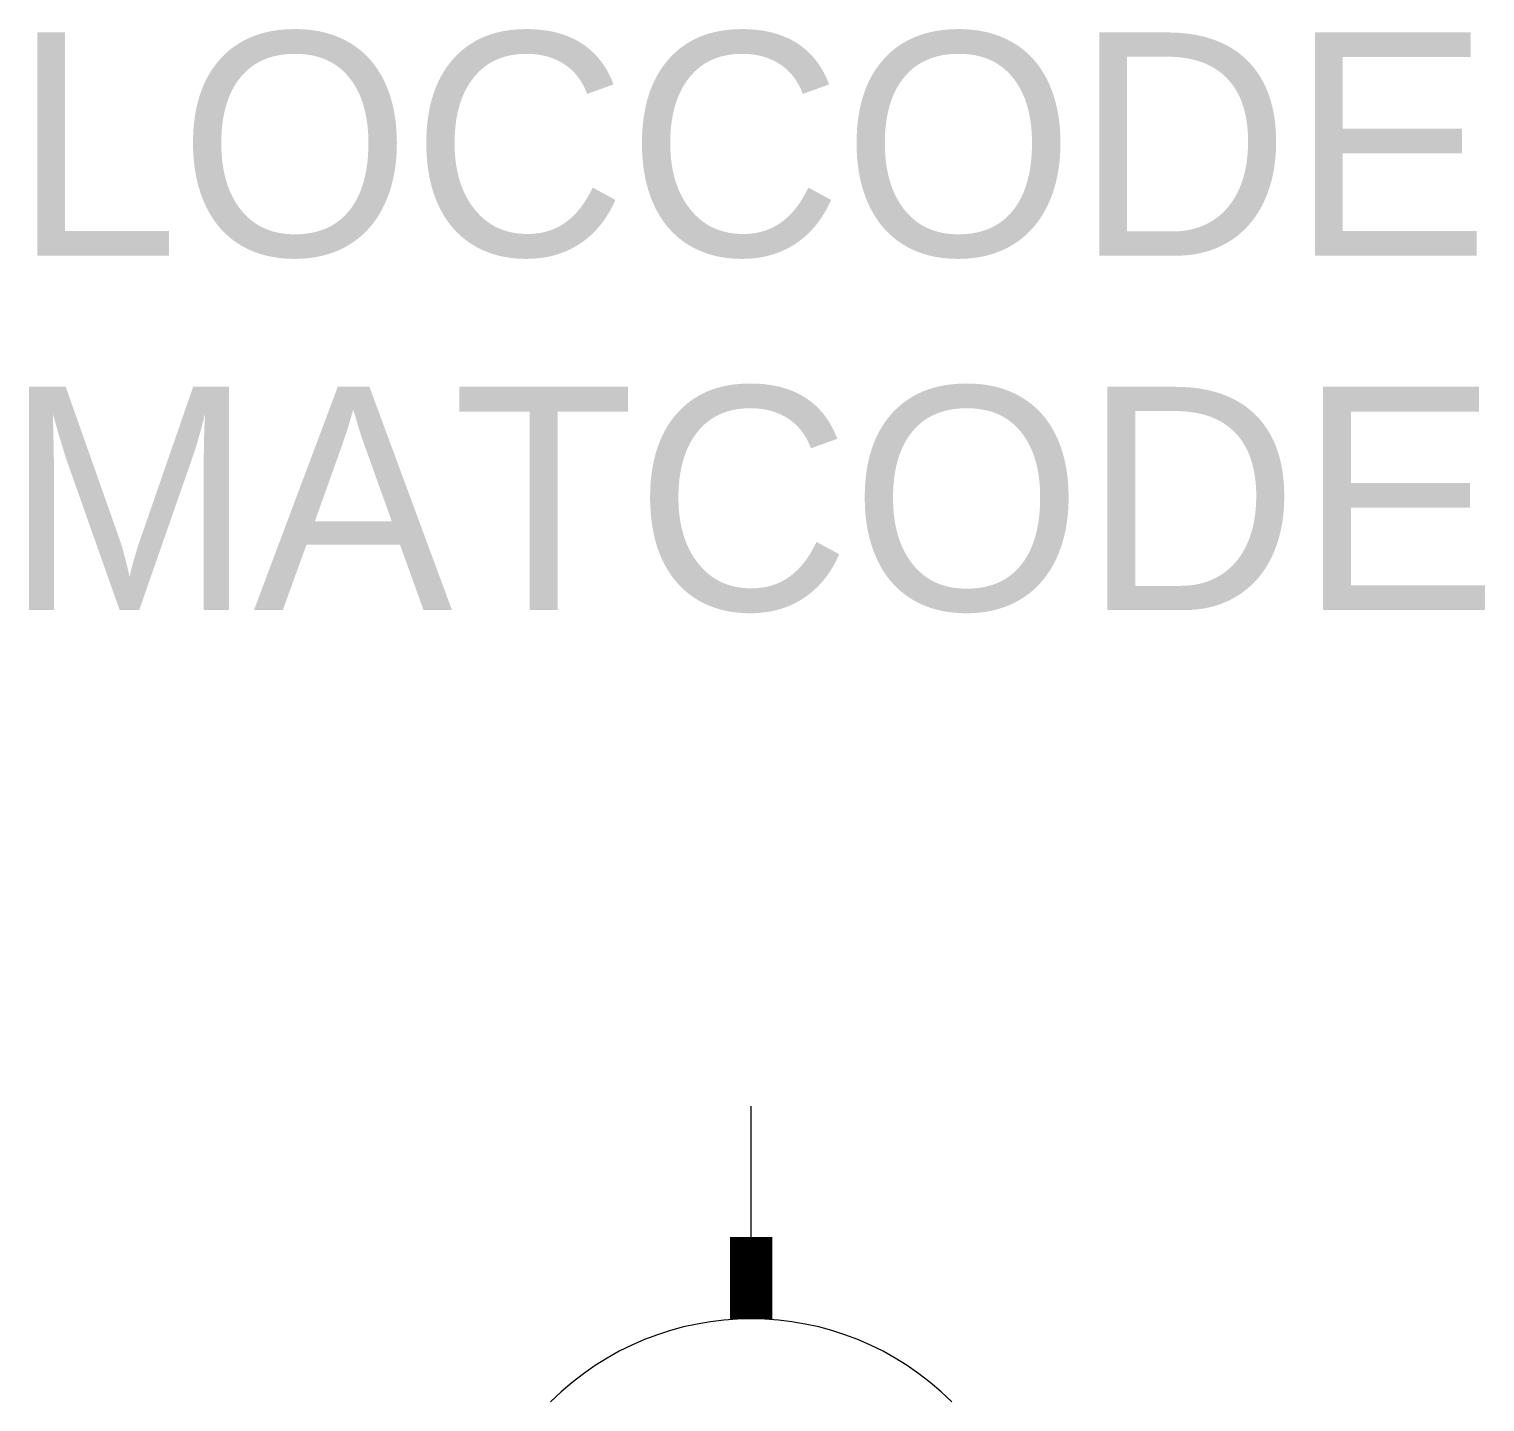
# Model space of a CAD drawing. Extents: x -10.2 to 10.3, y -4.2 to 15.2.
import ezdxf
from ezdxf.enums import TextEntityAlignment as Align

# ---------------------------------------------------------------- set-up
doc = ezdxf.new("R2010")
doc.units = 0
doc.layers.get('0').update_dxf_attribs({"linetype": 'CONTINUOUS'})

msp = doc.modelspace()

# ---------------------------------------------------------------- linework, layer by layer
at = {"color": 0}
msp.add_line((0, -1.844), (0, 0), dxfattribs=at)
at = {"color": 0, "const_width": 0.6}
msp.add_lwpolyline([(0, -1.844), (0, -3)], dxfattribs=at)
at = {"color": 0, "linetype": 'CONTINUOUS'}
msp.add_arc((0, -7), 4, 45, 135, dxfattribs=at)

# ---------------------------------------------------------------- texts
for tag, p in [('LOCCODE', (0, 12)), ('MATCODE', (0, 7))]:
    msp.add_attdef(tag, text='', height=3.15, dxfattribs=at).set_placement(p, align=Align.CENTER)

doc.saveas('drawing.dxf')
